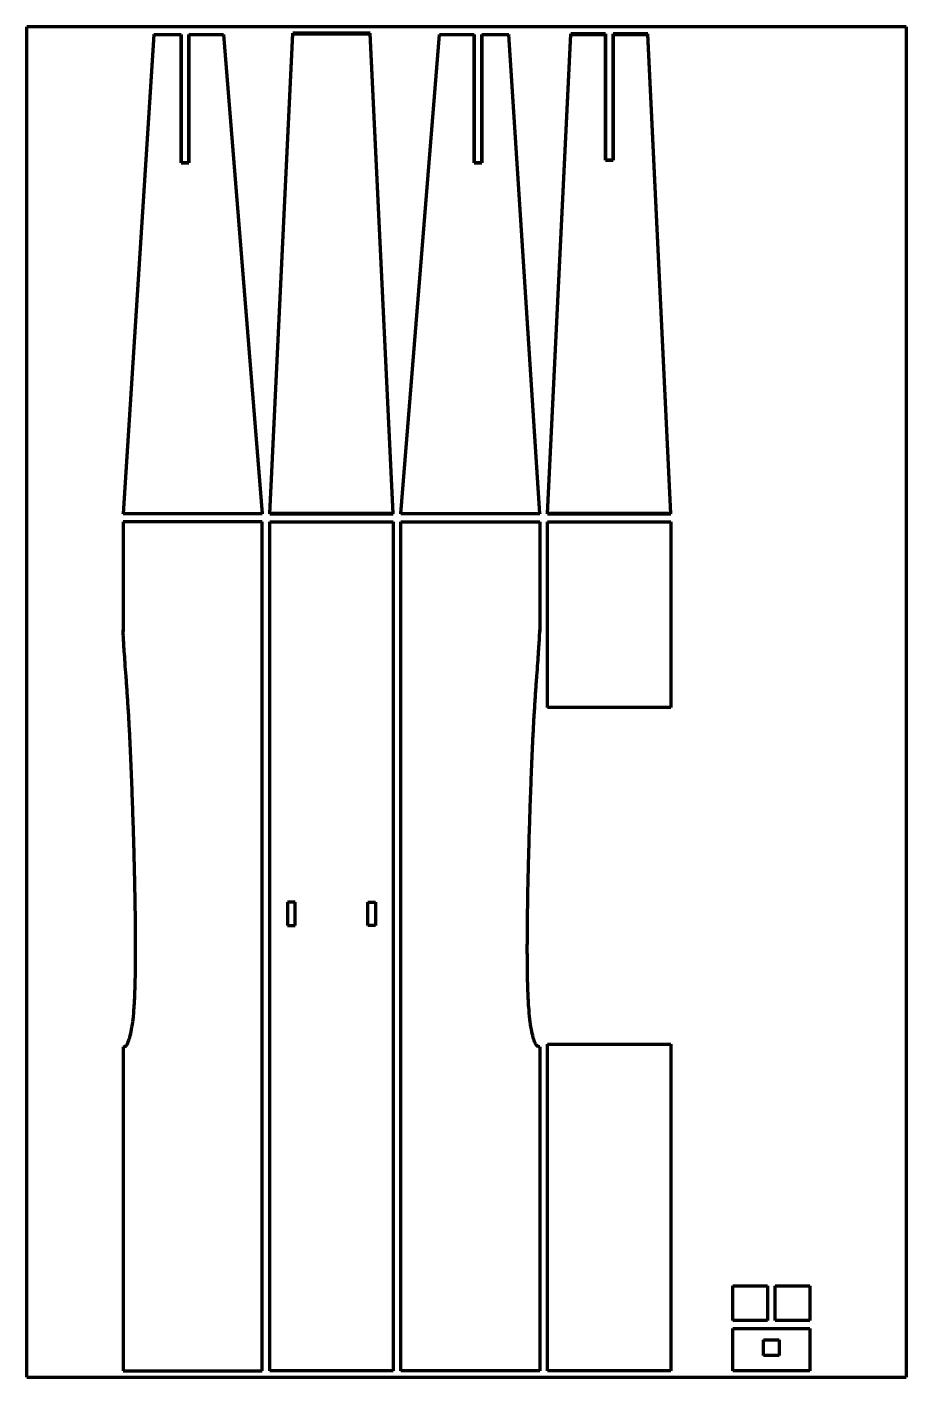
# Model space of a CAD drawing. Header units: millimetres. Extents: x 20 to 590, y 20 to 894.
import ezdxf

# ---------------------------------------------------------------- set-up
doc = ezdxf.new("R2010")
doc.units = ezdxf.units.MM
doc.layers.add('1', color=7, linetype='Continuous', true_color=0xffffff)

msp = doc.modelspace()

# ---------------------------------------------------------------- linework, layer by layer
at = {"layer": '1', "color": 8, "linetype": 'Continuous', "lineweight": 70}
for p, q in [((20, 20), (20, 894.4)), ((589.6, 894.4), (20, 894.4)), ((589.6, 894.4), (589.6, 20)), ((20, 20), (589.6, 20))]:
    msp.add_line(p, q, dxfattribs=at)
at = {"layer": '1', "color": 155, "linetype": 'Continuous', "lineweight": 70}
for p, q in [((102.3, 889.6), (82.3, 579.24)), ((102.3, 889.36), (82.3, 579)), ((102.3, 889.6), (119.8, 889.6)), ((102.3, 889.36), (102.3, 889.6)), ((119.8, 889.36), (102.3, 889.36)), ((119.8, 889.6), (119.8, 889.36)), ((119.8, 806.47), (119.8, 889.6)), ((119.8, 889.36), (119.8, 806.47)), ((124.8, 889.6), (124.8, 806.47)), ((124.8, 889.6), (147.3, 889.6)), ((124.8, 889.36), (124.8, 889.6)), ((147.3, 889.36), (124.8, 889.36)), ((124.8, 806.47), (124.8, 889.36)), ((147.3, 889.6), (172.3, 579.24)), ((147.3, 889.6), (147.3, 889.36)), ((147.3, 889.36), (172.3, 579)), ((177.3, 579.4), (192.3, 890.4)), ((177.3, 579), (192.3, 890)), ((242.3, 890.4), (192.3, 890.4)), ((192.3, 890.4), (192.3, 890)), ((192.3, 890), (242.3, 890)), ((242.3, 890), (242.3, 890.4)), ((257.3, 579.4), (242.3, 890.4)), ((257.3, 579), (242.3, 890)), ((262.3, 579.24), (287.3, 889.6)), ((262.3, 579), (287.3, 889.36)), ((287.3, 889.36), (287.3, 889.6)), ((287.3, 889.6), (309.8, 889.6)), ((309.8, 889.36), (287.3, 889.36)), ((309.8, 806.47), (309.8, 889.6)), ((309.8, 889.6), (309.8, 889.36)), ((309.8, 889.36), (309.8, 806.47)), ((314.8, 889.6), (332.3, 889.6)), ((314.8, 889.6), (314.8, 806.47)), ((314.8, 889.36), (314.8, 889.6)), ((314.8, 806.47), (314.8, 889.36)), ((332.3, 889.36), (314.8, 889.36)), ((352.3, 579.24), (332.3, 889.6)), ((332.3, 889.6), (332.3, 889.36)), ((352.3, 579), (332.3, 889.36)), ((357.3, 579.32), (372.3, 889.96)), ((357.3, 579), (372.3, 889.64)), ((372.3, 889.96), (372.3, 889.64)), ((394.8, 889.96), (372.3, 889.96)), ((372.3, 889.64), (394.8, 889.64)), ((394.8, 889.64), (394.8, 889.96)), ((394.8, 889.96), (394.8, 808.09)), ((394.8, 808.09), (394.8, 889.64)), ((422.3, 889.96), (399.8, 889.96)), ((399.8, 808.09), (399.8, 889.96)), ((399.8, 889.96), (399.8, 889.64)), ((399.8, 889.64), (399.8, 808.09)), ((399.8, 889.64), (422.3, 889.64)), ((437.3, 579.32), (422.3, 889.96)), ((422.3, 889.64), (422.3, 889.96)), ((437.3, 579), (422.3, 889.64)), ((124.8, 806.47), (119.8, 806.47)), ((119.8, 806.47), (124.8, 806.47)), ((314.8, 806.47), (309.8, 806.47)), ((309.8, 806.47), (314.8, 806.47)), ((399.8, 808.09), (394.8, 808.09)), ((394.8, 808.09), (399.8, 808.09)), ((82.3, 579), (82.3, 579.24)), ((82.3, 579.24), (172.3, 579.24)), ((172.3, 579), (82.3, 579)), ((172.3, 579.24), (172.3, 579)), ((257.3, 579.4), (177.3, 579.4)), ((177.3, 579.4), (177.3, 579)), ((177.3, 579), (257.3, 579)), ((257.3, 579), (257.3, 579.4)), ((262.3, 579), (262.3, 579.24)), ((262.3, 579.24), (352.3, 579.24)), ((352.3, 579), (262.3, 579)), ((352.3, 579.24), (352.3, 579)), ((357.3, 579.32), (357.3, 579)), ((437.3, 579.32), (357.3, 579.32)), ((357.3, 579), (437.3, 579)), ((437.3, 579), (437.3, 579.32)), ((82.3, 574), (82.3, 502.84)), ((82.3, 574), (82.3, 502.84)), ((172.3, 574), (82.3, 574)), ((172.3, 574), (82.3, 574)), ((172.3, 24), (172.3, 574)), ((172.3, 24), (172.3, 574)), ((177.3, 574), (257.3, 574)), ((177.3, 574), (257.3, 574)), ((177.3, 24), (177.3, 574)), ((177.3, 24), (177.3, 574)), ((257.3, 574), (257.3, 24)), ((257.3, 574), (257.3, 24)), ((262.3, 24), (262.3, 574)), ((262.3, 574), (352.3, 574)), ((262.3, 24), (262.3, 574)), ((262.3, 574), (352.3, 574)), ((352.3, 574), (352.3, 502.84)), ((352.3, 574), (352.3, 502.84)), ((357.3, 574), (437.3, 574)), ((357.3, 574), (437.3, 574)), ((357.3, 453.7), (357.3, 574)), ((357.3, 453.7), (357.3, 574)), ((437.3, 574), (437.3, 453.7)), ((437.3, 574), (437.3, 453.7)), ((437.3, 453.7), (357.3, 453.7)), ((437.3, 453.7), (357.3, 453.7)), ((188.8, 327.5), (188.8, 312.5)), ((188.8, 327.5), (188.8, 312.5)), ((193.8, 327.5), (188.8, 327.5)), ((193.8, 327.5), (188.8, 327.5)), ((193.8, 312.5), (193.8, 327.5)), ((193.8, 312.5), (193.8, 327.5)), ((240.8, 312.5), (240.8, 327.5)), ((240.8, 327.5), (245.8, 327.5)), ((240.8, 327.5), (245.8, 327.5)), ((240.8, 312.5), (240.8, 327.5)), ((245.8, 327.5), (245.8, 312.5)), ((245.8, 327.5), (245.8, 312.5)), ((188.8, 312.5), (193.8, 312.5)), ((188.8, 312.5), (193.8, 312.5)), ((245.8, 312.5), (240.8, 312.5)), ((245.8, 312.5), (240.8, 312.5)), ((82.3, 233.9), (82.3, 24)), ((82.3, 233.9), (82.3, 24)), ((352.3, 233.9), (352.3, 24)), ((352.3, 233.9), (352.3, 24)), ((357.3, 235.55), (437.3, 235.55)), ((357.3, 235.55), (437.3, 235.55)), ((357.3, 24), (357.3, 235.55)), ((357.3, 24), (357.3, 235.55)), ((437.3, 235.55), (437.3, 24)), ((437.3, 235.55), (437.3, 24)), ((477.3, 56.5), (477.3, 79)), ((477.3, 79), (499.8, 79)), ((477.3, 56.5), (477.3, 79)), ((477.3, 79), (499.8, 79)), ((499.8, 79), (499.8, 56.5)), ((499.8, 79), (499.8, 56.5)), ((504.8, 79), (527.3, 79)), ((504.8, 79), (527.3, 79)), ((504.8, 56.5), (504.8, 79)), ((504.8, 56.5), (504.8, 79)), ((527.3, 79), (527.3, 56.5)), ((527.3, 79), (527.3, 56.5)), ((499.8, 56.5), (477.3, 56.5)), ((499.8, 56.5), (477.3, 56.5)), ((527.3, 56.5), (504.8, 56.5)), ((527.3, 56.5), (504.8, 56.5)), ((477.3, 51.5), (527.3, 51.5)), ((477.3, 24), (477.3, 51.5)), ((477.3, 24), (477.3, 51.5)), ((477.3, 51.5), (527.3, 51.5)), ((497.3, 44), (507.3, 44)), ((497.3, 34), (497.3, 44)), ((497.3, 44), (507.3, 44)), ((497.3, 34), (497.3, 44)), ((507.3, 44), (507.3, 34)), ((507.3, 44), (507.3, 34)), ((527.3, 51.5), (527.3, 24)), ((527.3, 51.5), (527.3, 24)), ((507.3, 34), (497.3, 34)), ((507.3, 34), (497.3, 34)), ((82.3, 24), (172.3, 24)), ((82.3, 24), (172.3, 24)), ((257.3, 24), (177.3, 24)), ((257.3, 24), (177.3, 24)), ((352.3, 24), (262.3, 24)), ((352.3, 24), (262.3, 24)), ((437.3, 24), (357.3, 24)), ((437.3, 24), (357.3, 24)), ((527.3, 24), (477.3, 24)), ((527.3, 24), (477.3, 24))]:
    msp.add_line(p, q, dxfattribs=at)
for points in [[(82.3, 233.9), (82.32, 233.9), (82.57, 233.9), (82.96, 233.93), (83.44, 234.04), (83.8, 234.2), (84.12, 234.47), (84.47, 234.89), (84.86, 235.5), (85.71, 237.17), (86.76, 240.38), (87.89, 245.53), (88.84, 252.06), (89.53, 259.89), (89.98, 268.99), (90.26, 279.27), (90.39, 290.61), (90.39, 302.87), (90.29, 315.92), (90.09, 329.58), (89.81, 343.71), (89.46, 358.12), (89.04, 372.66), (88.58, 387.14), (88.08, 401.4), (87.53, 415.27), (86.96, 428.58), (86.34, 441.19), (85.66, 452.96), (84.94, 463.8), (84.24, 473.59), (83.59, 482.21), (83.07, 489.53), (82.68, 495.42), (82.45, 499.75), (82.37, 502.1), (82.32, 503.9)], [(82.3, 233.9), (82.32, 233.9), (82.57, 233.9), (82.96, 233.93), (83.44, 234.04), (83.8, 234.2), (84.12, 234.47), (84.47, 234.89), (84.86, 235.5), (85.71, 237.17), (86.76, 240.38), (87.89, 245.53), (88.84, 252.06), (89.53, 259.89), (89.98, 268.99), (90.26, 279.27), (90.39, 290.61), (90.39, 302.87), (90.29, 315.92), (90.09, 329.58), (89.81, 343.71), (89.46, 358.12), (89.04, 372.66), (88.58, 387.14), (88.08, 401.4), (87.53, 415.27), (86.96, 428.58), (86.34, 441.19), (85.66, 452.96), (84.94, 463.8), (84.24, 473.59), (83.59, 482.21), (83.07, 489.53), (82.68, 495.42), (82.45, 499.75), (82.37, 502.1), (82.32, 503.9)], [(352.3, 233.9), (352.28, 233.9), (352.03, 233.9), (351.64, 233.93), (351.16, 234.04), (350.8, 234.2), (350.48, 234.47), (350.13, 234.89), (349.74, 235.5), (348.89, 237.17), (347.84, 240.38), (346.71, 245.53), (345.76, 252.06), (345.07, 259.89), (344.62, 268.99), (344.34, 279.27), (344.21, 290.61), (344.21, 302.87), (344.31, 315.92), (344.51, 329.58), (344.79, 343.71), (345.14, 358.12), (345.56, 372.66), (346.02, 387.14), (346.52, 401.4), (347.07, 415.27), (347.64, 428.58), (348.26, 441.19), (348.94, 452.96), (349.66, 463.8), (350.36, 473.59), (351.01, 482.21), (351.53, 489.53), (351.92, 495.42), (352.15, 499.75), (352.23, 502.1), (352.28, 503.9)], [(352.3, 233.9), (352.28, 233.9), (352.03, 233.9), (351.64, 233.93), (351.16, 234.04), (350.8, 234.2), (350.48, 234.47), (350.13, 234.89), (349.74, 235.5), (348.89, 237.17), (347.84, 240.38), (346.71, 245.53), (345.76, 252.06), (345.07, 259.89), (344.62, 268.99), (344.34, 279.27), (344.21, 290.61), (344.21, 302.87), (344.31, 315.92), (344.51, 329.58), (344.79, 343.71), (345.14, 358.12), (345.56, 372.66), (346.02, 387.14), (346.52, 401.4), (347.07, 415.27), (347.64, 428.58), (348.26, 441.19), (348.94, 452.96), (349.66, 463.8), (350.36, 473.59), (351.01, 482.21), (351.53, 489.53), (351.92, 495.42), (352.15, 499.75), (352.23, 502.1), (352.28, 503.9)]]:
    msp.add_open_spline(points, degree=3, knots=[0, 0, 0, 0, 0.000252, 0.002735, 0.004259, 0.00567, 0.007134, 0.008816, 0.011735, 0.015128, 0.0294, 0.048946, 0.073272, 0.102252, 0.135873, 0.173888, 0.21583, 0.261193, 0.309433, 0.359974, 0.412216, 0.465538, 0.51931, 0.572895, 0.625659, 0.676977, 0.72624, 0.772877, 0.816443, 0.856577, 0.892874, 0.924877, 0.952092, 0.974004, 0.990118, 1, 1, 1, 1], dxfattribs=at)
for points in [[(82.32, 503.9), (82.31, 503.51), (82.31, 503.16), (82.3, 502.84)], [(82.32, 503.9), (82.31, 503.51), (82.31, 503.16), (82.3, 502.84)], [(352.28, 503.9), (352.29, 503.51), (352.29, 503.16), (352.3, 502.84)], [(352.28, 503.9), (352.29, 503.51), (352.29, 503.16), (352.3, 502.84)]]:
    msp.add_open_spline(points, degree=3, dxfattribs=at)

doc.saveas('drawing.dxf')
